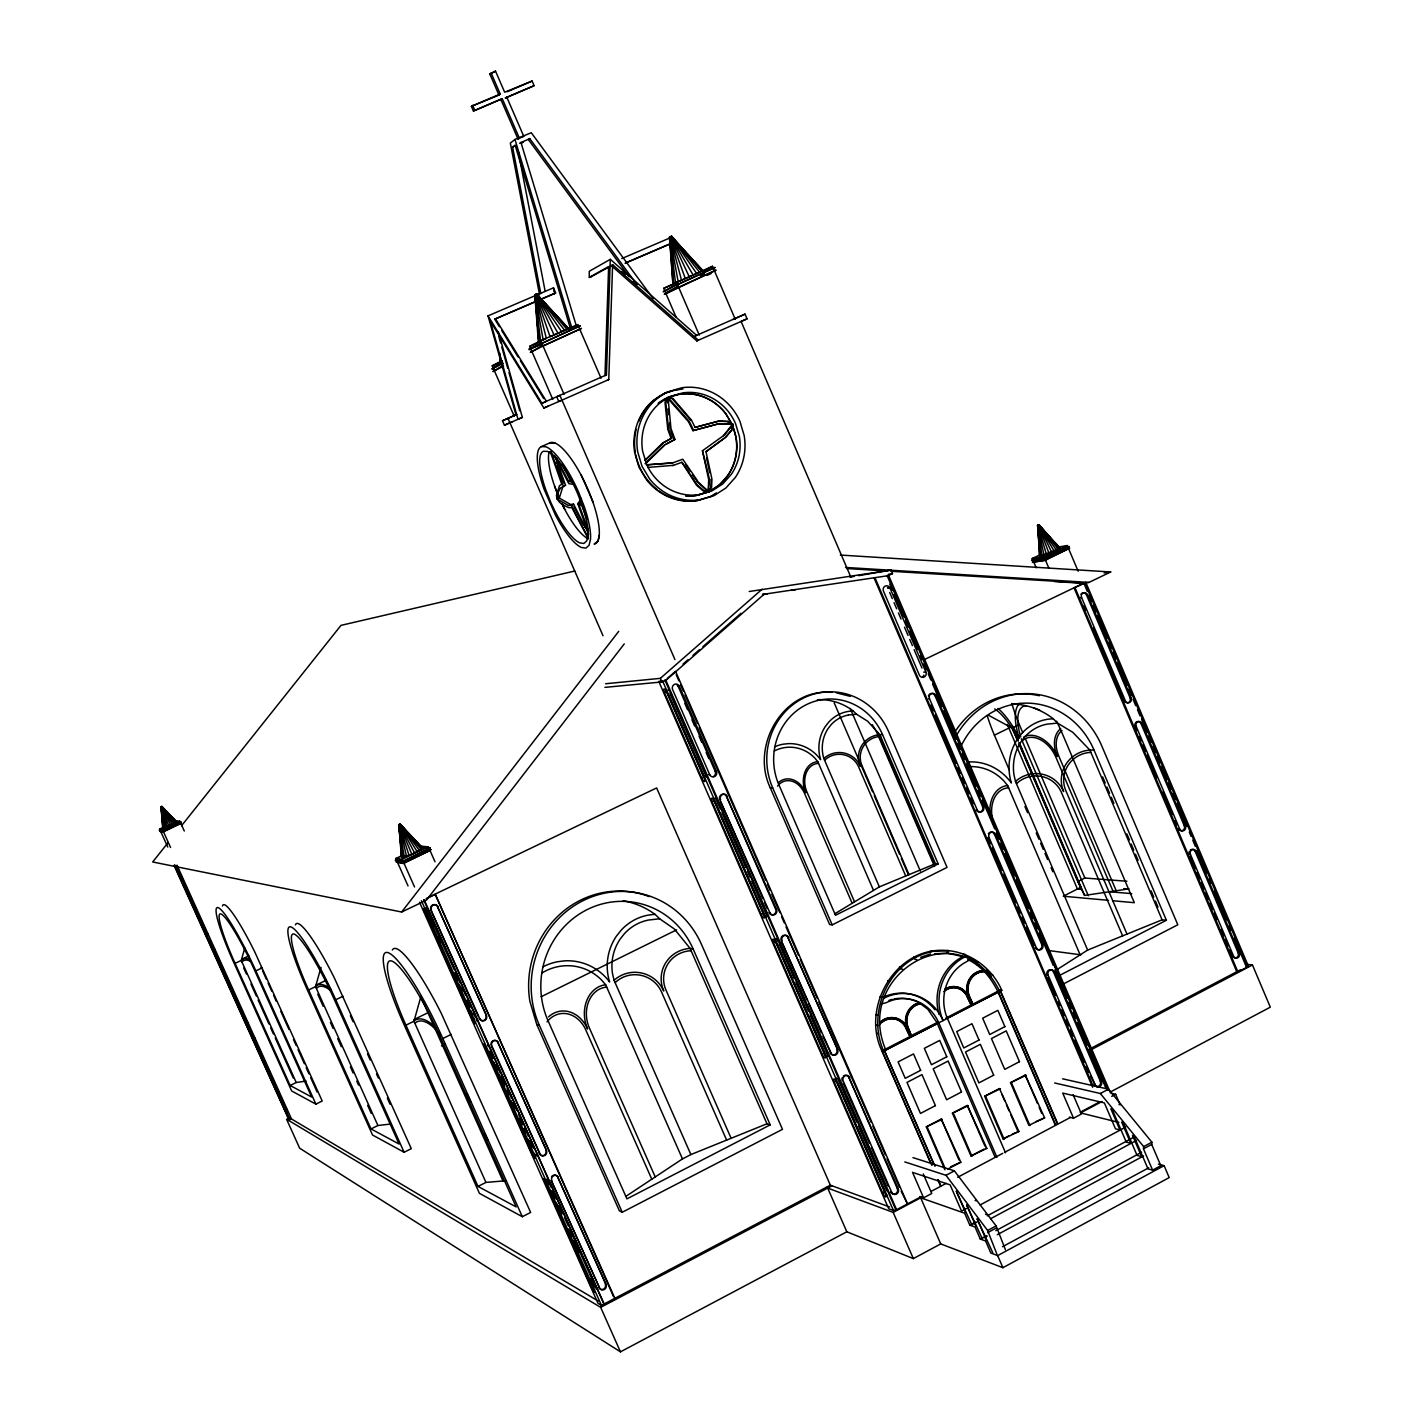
<?xml version="1.0" encoding="UTF-8"?>
<svg xmlns="http://www.w3.org/2000/svg" width="1423" height="1423" viewBox="0 0 1423 1423"><rect width="100%" height="100%" fill="white"/><g stroke="black" fill="none" stroke-linecap="round" stroke-linejoin="round"><path stroke-width="1.5" d="M996.936 1254.232L987.615 1230.486L945.993 1175.309L904.815 1161.915M1005.403 1249.661L996.118 1225.915L954.388 1170.862L912.961 1157.611M589.3 277.414L608.635 266.563L604.971 375.565L606.429 374.925L610.307 259.324L589.247 271.313L589.3 277.414L591.772 276.364M606.429 374.925L556.731 396.732L558.812 401.517L608.759 379.567L612.619 264.66L611.161 265.478L696.808 340.897L698.391 340.204L612.619 264.66M708.174 491.931L708.69 479.551L702.464 450.789L724.663 434.815L733.041 424.374L718.508 423.858L692.894 430.653L688.554 421.813L667.262 397.764A51.388 48.684 73.4 0 0 658.173 403.26M733.041 424.374L732.098 429.568L726.353 436.754L706.004 451.678L711.945 479.16L711.607 487.182L709.01 491.718L696.736 481.027L708.174 491.949L709.49 479.32L702.464 450.789M708.209 491.931L710.806 487.413L711.144 479.409M1062.59 1078.812L1108.481 1089.182L1151.901 1142.189L1151.687 1144.412L1160.812 1165.704L1152.594 1170.133L1143.469 1148.841L1143.647 1146.618L1100.335 1093.504L1054.674 1082.974M261.814 968.778L261.032 967.391M692.894 430.653L719.309 423.574L732.97 424.321L728.576 421.528L719.042 421.012L695.047 427.398L691.471 420.141L673.026 398.582L667.262 397.764L667.494 402.834M731.582 428.163L732.187 424.481L725.623 413.364M930.767 1163.463L881.744 1050.601C860.524 1005.705 897.415 944.232 948.981 950.76L930.055 951.4M881.744 1050.601L883.63 1051.046C866.216 1012.109 889.055 960.312 931.994 951.685M967.711 959.511C982.083 966.484 990.408 977.156 997.648 991.102L999.693 991.457C960.454 909.991 852.733 973.599 885.871 1050.085L883.985 1049.64M599.385 535.101L597.909 541.256L594.245 544.031M420.941 996.402L413.968 1021.252L485.937 1182.406L505.859 1180.752M244.792 947.914L241.252 960.418L296.233 1082.494L306.016 1081.089M320.993 967.355L315.568 986.601L377.913 1125.504L390.115 1124.099M644.672 460.483L662.762 442.962L671.122 438.426L667.796 429.39L664.986 402.229L667.262 397.764M645.419 460.234L663.527 442.695L671.905 438.159L668.579 429.106L665.751 401.926L668.027 397.462L673.026 398.582M588.624 534.23L577.809 503.706L581.456 498.512M588.499 530.672L579.25 505.485L581.527 502.248M400.343 824.059L398.636 824.842L400.663 824.771L398.92 825.536L401.446 857.358L411.852 854.262L422.649 848.072L400.646 824.753L422.649 848.072M401.446 857.358L402.976 855.952M624.27 643.908L426.42 900.154L401.66 912.018L152.688 861.982L167.807 842.985M401.66 912.018L618.738 631.314M181.557 825.714L340.986 625.373L574.803 571.014M667.654 397.622L679.554 394.118A51.441 48.738 73.4 0 1 725.428 413.168L732.24 424.605L723.453 435.687M725.534 437.021L732.098 429.568M1019.668 703.424L1017.819 705.559A51.37 19.495 62.9 0 0 1019.224 738.235A45.234 16.702 63.1 0 0 998.039 708.405M549.634 443.371L554.792 442.838M1037.99 525.905L1039.644 556.446L1059.459 548.424L1039.377 525.389L1038.167 525.816M1039.644 556.446L1037.723 526.119L1039.395 525.407L1059.957 547.891M1037.42 525.407L1039.092 524.713L1037.492 525.425L1042.01 556.073M645.046 463.667L664.221 445.097M645.757 463.471L665.003 444.83L674.964 439.422L670.98 428.572L668.027 397.462L689.355 421.546L693.677 430.386M241.963 962.001L242.177 961.823A20.171 9.73 61.7 0 1 250.163 961.13M500.985 99.77L518.097 139.241L519.395 138.244L502.248 98.685L473.414 111.012L471.387 106.351L498.957 95.11L489.832 74.049L495.524 71.15L504.667 92.228L532.113 81.04L534.123 85.682L505.396 97.956L534.123 85.682M495.524 71.15L489.832 74.049M683.022 664.096L687.985 659.738M692.965 655.398L699.582 649.582M702.891 646.682L740.974 613.313M667.316 678.469L675.534 671.265L907.5 1203.929L901.221 1191.389M604.935 687.362L661.926 681.955L666.462 679.82L764.187 594.174L762.497 594.458L888.148 575.692L892.488 573.647L890.976 570.107L749.192 591.506M605.629 683.751L660.361 678.344L762.07 589.264M471.387 106.351L500.238 94.025L491.095 72.947M473.414 111.012L502.248 98.685M636.988 284.671L529.73 138.6L528.467 139.685L629.002 276.578M498.957 95.11L500.238 94.025M532.113 81.04L507.3 91.712M166.882 825.838L162.773 828.186L176.683 822.085L162.097 806.805L176.683 822.085M316.386 988.398L316.635 988.202A23.017 11.402 61.1 0 1 330.812 990.799M653.157 298.67L531.277 132.73L514.984 139.454L510.341 143.1L539.566 294.721M163.343 828.257L161.422 806.503L170.831 825.269M176.256 822.441L161.35 807.108L162.827 828.328L161.012 807.303L162.151 806.805L176.63 821.943M824.557 760.202L825.055 759.811A20.954 20.634 2.1 0 1 858.62 766.872L905.722 875.981M540.758 293.316L512.582 147.085L515.108 145.128L570.623 329.193M519.608 143.261L529.73 138.6M521.85 143.083L523.113 142.104M615.092 982.599L615.768 982.083A28.567 27.891 19 0 1 661.499 991.92L726.637 1140.108M1016.431 783.646L1017.089 783.148A27.731 27.108 -6.9 0 1 1061.433 792.469L1122.622 935.872M414.893 1023.35L415.214 1023.119A26.806 13.732 60.1 0 1 440.312 1035.535M398.636 824.771L404.381 857.108M1022.159 740.849L1022.603 740.529A25.614 17.503 57.1 0 1 1055.741 756.876L1113.177 891.545M535.706 294.525C532.593 296.197 537.787 292.462 537.432 294.97L568.791 328.873L537.432 294.97L536.222 295.45L534.941 296.055L538.392 342.232L546.361 338.425L535.582 295.735M1056.453 969.988L1087.634 950.084L1162.111 919.827L1166.38 920.254L1093.985 750.028A80.079 73.978 88.1 0 0 1027.833 703.14A80.079 73.978 88.1 0 0 960.507 747.306M625.942 1196.316L682.471 1158.909L690.884 1154.569L766.979 1123.779L770.217 1124.864L693.126 948.945A83.548 79.617 -79.8 0 0 587.379 909.493A83.548 79.617 -79.8 0 0 548.104 1020.896L626.938 1198.86L770.217 1124.864M555.148 456.321L565.536 485.172L560.591 487.947C553.387 499.028 558.385 503.386 569.111 507.709L571.815 507.531L587.948 538.019M565.536 485.172L562.779 486.968L559.292 498.068L557.158 499.117M710.806 496.502L716.427 492.909M702.98 270.797L672.136 237.25L669.682 238.335L672.136 237.25L702.98 270.797L702.144 271.242L671.674 236.2L670.82 237.872M658.493 403.421L667.405 397.853A51.299 48.613 73.4 0 1 725.463 413.417M834.714 913.833L879.361 886.867L935.462 863.725L938.202 863.921L882.509 734.588A60.638 57.027 87.8 0 0 806.805 704.438A60.638 57.027 87.8 0 0 778.897 784.802L835.514 915.238L938.202 863.921M969.703 959.814L966.662 961.628A42.477 39.257 -85.1 0 0 947.416 1018.388L1005.51 1152.755M499.704 353.153L500.362 361.958L500.522 357.262M499.402 326.721L494.742 319.161L535.546 301.551M554.134 293.778L555.61 292.942L553.511 287.82L488.018 315.87L515.944 414.787M591.168 276.702L610.147 266.386M671.14 237.73L669.433 237.179L672.954 283.977L702.802 270.779M665.893 444.189L674.964 439.422M826.016 1187.458L893.182 1212.396L920.663 1197.81L940.728 1243.915L1002.913 1267.697L1169.208 1177.586L1164.103 1165.65L1158.393 1164.121M1002.521 1246.726L1148.699 1167.821M920.663 1197.81L964.634 1213.214L969.828 1225.167L975.075 1227.053L980.287 1239.059L985.605 1240.998L990.835 1253.04L997.665 1255.602L1164.103 1165.65M987.615 1230.486L996.118 1225.915M1143.647 1146.618L1151.901 1142.189M987.58 1232.674L996.064 1228.102M1143.469 1148.841L1151.687 1144.412M980.287 1239.059L986.121 1235.911M995.833 1230.682L1141.602 1152.274M983.969 1237.814L987.331 1236M997.31 1234.702L1143.612 1155.938M969.828 1225.167L975.644 1222.055M987.26 1215.829L1134.576 1136.852M973.545 1223.958L976.907 1222.144M827.706 1188.098L846.827 1231.784L913.335 1258.608L940.728 1243.915M990.639 1218.711L1136.532 1140.428M966.555 1208.412L961.539 1211.098L950.137 1184.861L912.534 1172.374L923.616 1197.828L931.763 1193.488L923.26 1173.939M980.162 1204.925L1125.646 1127.141M163.396 811.074L161.937 806.325L160.835 806.841M893.466 1210.528L662.638 681.03L658.778 681.404L888.735 1208.767L893.466 1210.528L896.597 1209.71L920.841 1196.85M930.891 1191.513L946.188 1183.402M957.661 1177.301L1002.753 1153.359M1004.478 1152.452L1070.452 1117.429M1080.324 1112.199L1099.872 1101.811L1098.769 1101.562M1101.989 1101.527L1080.537 1112.911L1118.869 1122.427M1111.737 1096.35L1115.65 1094.287L1119.865 1104.159M1069.385 1117.162L1073.529 1118.211L1081.444 1114.013L1073.138 1094.678M882.634 1192.972L884.821 1191.816L836.475 1080.929L834.269 1082.049L882.634 1192.972A3.931 1.049 61.9 0 0 885.551 1196.939A3.931 1.049 61.9 0 0 885.462 1193.986L836.991 1082.796A3.913 1.067 62.5 0 0 834.109 1078.954A3.913 1.067 62.5 0 0 834.269 1082.049M950.511 1166.807L960.827 1162.2L941.243 1119.029L926.302 1126.874L944.925 1169.777M970.984 1155.974L986.815 1148.414L967.302 1105.369L952.432 1113.177L970.984 1155.974L983.951 1149.108M1003.108 1138.969L1018.886 1131.445L999.444 1088.524L984.663 1096.279L1003.108 1138.969L1008.64 1136.034M1012.322 1134.095L1018.886 1131.445M1036.211 1121.449L1044.607 1117.838L1025.218 1075.005L1010.508 1082.725L1028.882 1125.326L1044.607 1117.838M947.771 1169.101L960.827 1162.2M945.993 1175.309L954.388 1170.862M1100.335 1093.504L1108.481 1089.182M620.464 1351.85L600.666 1307.346L286.557 1119.207L299.648 1148.201L620.464 1351.85L846.827 1231.784M1110.527 1091.921L1270.312 1007.164L1252.453 964.972L1248.042 964.438M926.302 1126.874L942.239 1119.314M952.432 1113.177L968.316 1105.635M984.663 1096.279L1000.458 1088.773M1010.508 1082.725L1026.25 1075.254M419.536 902.307L597.998 1303.326L601.449 1305.389L830.356 1185.181L889.677 1206.989M1090.178 1048.733L1240.518 969.775M423.609 899.656L604.313 1304.66L615.127 1298.986L435.278 894.391L613.509 1296.549M1084.877 583.056L1074.045 587.895L1236.8 971.802L1237.921 971.945L1247.491 966.911L1084.877 583.056L890.94 571.263M600.666 1307.346L832.064 1185.804M1090.249 1050.174L1252.453 964.972M591.772 1288.189L543.533 1178.529L594.494 1292.173L591.772 1288.189L593.925 1287.068L590.349 1279.01M669.433 237.179L671.674 236.2M552.764 399.383L529.676 346.376L540.704 340.648L577.756 324.622L601.022 378.18M514.237 416.228L492.216 365.818L502.266 360.606M502.212 362.829L491.824 369.091L503.404 363.239M541.558 342.605L528.911 349.026L541.007 344.686M493.016 367.668L501.394 363.345M1059.068 975.68L1166.38 920.254M622.242 1212.254L782.49 1129.328L701.628 944.712A93.509 89.08 -79.8 0 0 583.288 900.546A93.509 89.08 -79.8 0 0 539.335 1025.236L622.242 1212.254L619.414 1210.884L536.756 1024.453L529.854 1001.187A93.207 88.831 -79.8 0 1 561.124 913.192A93.207 88.831 -79.8 0 1 649.208 896.597M1062.607 984.378L1177.799 924.772L1101.864 746.132A89.613 82.783 88.1 0 0 1032.422 693.855A89.613 82.783 88.1 0 0 957.021 734.41M568.186 329.549L577.756 324.622M529.249 349.809L541.896 343.405M881.424 1022.372A17.556 16.329 -82.9 0 1 906.166 1028.527L909.991 1036.531L882.171 1050.85L931.958 1165.455M911.343 1035.553L908.283 1027.708A16.774 15.582 -83.8 0 1 919.809 1003.962L920.788 1003.677L919.436 1003.873A16.774 15.582 -83.8 0 0 907.91 1027.637L911.343 1035.553L937.206 1022.514L937.597 1023.439L882.58 1051.775M998.057 991.173L945.833 1018.068M933.737 1164.192L884.394 1050.565L937.597 1023.439M947.771 1017.925L998.466 992.098L1055.599 1124.81M947.006 950.475C971.002 952.538 992.098 968.28 1001.774 990.212L938.771 1022.835L936.814 1022.425L927.725 1009.156L919.276 1002.877A42.797 39.773 -82.9 0 0 894.018 998.999M503.297 365.337L492.909 371.581L503.635 366.102M542.697 345.238L530.37 352.406L543.052 346.038M822.12 1054.176A3.913 1.067 62.6 0 0 824.984 1058A3.913 1.067 62.6 0 0 824.806 1054.87L775.98 942.844A3.895 1.085 63.3 0 0 773.151 939.127A3.895 1.085 63.3 0 0 773.401 942.435L822.12 1054.176L824.326 1053.056A3.913 1.067 62.6 0 0 826.301 1056.24M522.312 1216.718L442.838 1038.523A87.319 14.675 64.3 0 0 388.23 952.716A87.319 14.675 64.3 0 0 403.99 1024.471L479.444 1193.346L522.312 1216.718L530.637 1212.449L441.237 1013.247A87.248 14.906 64.3 0 0 392.339 950.013M544.244 1181.41L546.432 1180.29L548.211 1184.327M546.201 1182.353L548.371 1181.25L547.037 1178.742M532.309 1154.569L483.66 1043.984L534.959 1158.375L532.309 1154.569L534.497 1153.466M534.23 1155.458L536.418 1154.355L537.04 1155.974M478.003 1186.426L516.14 1206.917L440.668 1037.741A78.034 13.109 64.3 0 0 391.876 961.076A78.034 13.109 64.3 0 0 405.946 1025.183L478.003 1186.426L485.937 1182.406M1128.99 888.859L1084.575 895.423L1077.762 881.62L1084.842 878.027L1126.909 881.246M1080.964 887.223L1063.283 896.223L1108.499 900.332M676.121 317.204L663.687 288.353L712.496 266.297L735.264 319.286M677.188 283.871L663.207 291.768L677.526 284.653M703.122 271.01L712.496 266.297M677.508 286.806L664.31 294.348L716.089 270.085L677.846 287.588M404.114 1152.256L335.739 999.764A74.743 10.815 64.6 0 0 291.11 926.996A74.743 10.815 64.6 0 0 307.155 989.43L372.559 1135.038L404.114 1152.256L411.3 1148.663L334.476 978.206A74.69 10.993 64.6 0 0 295.397 924.879M665.608 292.836L678.309 286.485M700.543 275.582L704.278 273.696M665.946 293.618L678.646 287.268M773.401 942.435L775.606 941.332A3.895 1.085 63.3 0 1 775.019 939.607M832.188 924.879L947.042 867.39L888.61 731.635A67.859 63.822 87.8 0 0 803.888 697.875A67.859 63.822 87.8 0 0 772.671 787.826L832.188 924.879L829.645 924.541L770.27 787.791C750.081 745.634 783.593 687.736 832.206 692.378M707.267 275.351L711.18 273.483M371.029 1128.937L399.098 1144.039L334.156 999.195A66.792 9.659 64.6 0 0 294.276 934.164A66.792 9.659 64.6 0 0 308.613 989.963L371.029 1128.937L377.913 1125.504M161.599 806.521L165.264 812.426M761.145 914.349A3.895 1.085 63.4 0 0 763.955 918.031A3.895 1.085 63.4 0 0 763.706 914.687L714.488 801.825A3.895 1.085 64.1 0 0 711.731 798.25A3.895 1.085 64.1 0 0 712.051 801.754L761.145 914.349L763.368 913.246A3.895 1.085 63.4 0 0 764.827 915.772M472.418 1019.989L423.36 908.479L474.82 1023.653L472.418 1019.989L474.624 1018.904M442.838 1038.523L451.251 1034.379M315.888 1104.141L255.873 970.877A65.351 8.289 64.8 0 0 218.253 907.696A65.351 8.289 64.8 0 0 233.977 962.944L291.662 1090.943L315.888 1104.141L322.203 1101.011L254.842 952.076A65.316 8.431 64.8 0 0 222.504 905.989M174.14 865.664L288.602 1118.887L290.079 1118.158M288.3 1118.709L291.537 1119.029L177.021 865.166M441.486 1045.923L445.47 1043.948M541.114 996.74L676.601 929.859M1054.318 551.288L1038.915 525.674L1056.542 550.185M254.237 1038.256L285.774 1108.143C282.323 1108.286 287.535 1113.675 285.187 1109.371L253.614 1039.359C252.262 1034.823 251.231 1039.519 254.237 1038.256C251.853 1033.916 257.047 1039.164 253.614 1039.359M285.187 1109.371C288.264 1108.232 287.09 1112.59 285.774 1108.143M413.968 1019.58L427.932 1012.731A87.123 15.368 64.2 0 1 421.244 996.954M1009.227 769.843L994.41 735.175L1012.269 726.424M405.946 1025.183L413.968 1021.252A29.065 14.888 60.1 0 1 435.616 1027.673M1011.913 703.496A73.551 28.3 63 0 0 1019.33 724.556L1012.162 728.06L988.558 715.271M290.15 1085.482L311.673 1097.044L254.664 970.433A58.396 7.4 64.8 0 0 221.045 913.993A58.396 7.4 64.8 0 0 235.097 963.353L290.15 1085.482L296.233 1082.494M335.739 999.764L342.996 996.26M316.084 985.125L325.992 980.34M308.613 989.963L315.568 986.601A24.956 12.362 61.1 0 1 330.936 989.412M214.642 950.475L246.321 1020.7C242.924 1020.949 248.011 1026.09 245.681 1021.785L213.948 951.453C212.561 946.846 211.689 951.898 214.642 950.475C212.223 946.135 217.363 951.151 213.948 951.453M245.681 1021.785C248.723 1020.593 247.727 1025.254 246.321 1020.7M712.051 801.754L714.293 800.669A3.895 1.103 64.1 0 1 713.563 797.627M701.717 778.061A3.895 1.103 64.2 0 0 704.474 781.601A3.895 1.103 64.2 0 0 704.136 778.079L666.8 692.414A3.895 1.103 64.7 0 0 664.079 688.963A3.895 1.103 64.7 0 0 664.47 692.61L701.717 778.061L705.523 776.229M424.196 911.645L426.42 910.578M255.873 970.877L262.259 967.818M427.309 897.877L656.626 787.933L830.356 1185.181M923.58 659.97L1083.864 583.11L1088.951 582.416L1110.705 571.975L840.353 555.059M426.028 898.856L435.278 894.409M241.874 959.191L248.865 955.847M235.097 963.353L241.252 960.418A21.879 10.548 61.7 0 1 249.914 959.671M408.027 885.942L395.807 858.496L401.802 855.668M423.218 847.628L430.351 848.375L402.407 861.644L395.541 860.755L399.258 858.336M1036.193 567.795L1032.244 558.51L1039.964 554.845M395.807 858.496L402.247 859.296L428.394 846.881L435.011 861.787M430.102 847.823L402.407 861.644M1045.46 560.146L1032.564 562.441L1037.367 559.648M1032.244 558.51L1043.966 556.606L1067.268 545.543L1078.154 571.228M429.799 850.029L403.652 862.463L397.195 861.626M1067.819 546.823L1044.518 557.887L1031.622 560.2L1044.34 558.723L1069.224 546.894L1064.76 547.072M1068.993 546.379L1044.34 558.723M430.048 850.58L403.883 862.996L396.11 862.018L403.225 863.459L430.902 849.638L403.225 863.459M1068.033 547.339L1044.731 558.403L1033.009 560.288M1044.838 559.933L1069.74 548.104L1045.069 560.449L1032.333 561.925M176.683 866.34L206.691 932.865C203.293 933.186 208.416 938.148 205.979 933.79L175.011 865.148M205.979 933.79C208.932 932.367 208.132 937.455 206.691 932.865M664.47 692.61L666.711 691.56A3.895 1.103 64.7 0 1 666.106 689.764M536.151 295.575L536.382 294.134L568.791 328.873M159.856 831.317L162.809 831.69L181.504 823.063L162.969 832.046L159.856 831.317L180.276 822.138M159.323 830.125L162.275 830.516L181.13 822.227L162.435 830.872L159.483 830.481L163.04 828.417M167.754 847.041L159.607 829.004L165.424 826.318M163.876 828.079L159.999 829.876L162.773 830.232M159.607 829.004L162.382 829.342L179.885 821.249L184.296 831.014M550.274 451.571L561.765 484.229L559.47 485.741L556.446 495.435L557.122 499.028L568.257 505.396L571.423 505.201L582.843 527.773L585.031 526.777L588.357 532.664M571.423 505.201L573.611 504.204L585.031 526.777M577.809 503.706L580.033 502.71M579.25 505.485L581.456 504.489L586.81 519.057M556.357 457.868L568.666 481.508L570.445 480.725L562.156 464.36M568.417 328.944L550.096 336.753L535.439 294.543L538.623 339.937M498.335 331.968L522.366 417.384L504.454 425.21L502.497 420.746L516.78 414.431M488.018 315.87L541.896 403.296L559.897 395.345L674.947 659.578M732.934 319.464L745.029 314.127L747.057 318.841L696.808 340.897M541.434 446.591L545.916 446.769A55.444 15.475 65.9 0 1 578.627 492.216L583.964 505.752A55.444 15.475 65.9 0 1 590.527 539.121L589.086 545.258L585.956 548.086L581.331 547.464A55.444 15.475 65.9 0 1 555.468 515.162L544.12 489.316A55.444 15.475 65.9 0 1 541.434 446.591L550.274 442.678A55.319 15.6 65.9 0 1 587.557 488.463A55.319 15.6 65.9 0 1 594.476 544.048M541.896 403.296L546.396 401.322L495.435 318.77M745.029 314.127L695.029 336.059L696.612 335.366L610.307 259.324M502.497 420.746L514.699 415.391M504.454 425.21L512.28 421.777M522.366 417.384L518.008 419.305L490.295 321.064L543.871 408.027L561.978 400.112M543.871 408.027L548.353 406.053M747.057 318.841L741.081 321.438L850.865 577.133M607.301 380.208L608.759 379.567M529.676 346.376L537.805 342.854M663.687 288.353L673.595 284.066M492.216 365.818L501.945 361.602M621.78 258.577L671.816 237.125L701.592 271.224M539.566 299.826L555.61 292.942M625.871 262.81L670.553 243.635M494.742 319.161L534.835 301.961M540.847 299.381L554.881 293.369M625.071 263.255L669.717 244.098M518.203 138.6L523.806 136.412L506.677 96.889M512.582 147.085L515.571 145.84M536.951 293.921L540.9 300.324M413.915 839.659L400.557 824.771L398.956 825.553L401.748 857.607M502.212 361.3L500.362 361.958M672.759 465.588L681.884 462.297L697.288 484.941L703.976 490.65L708.974 491.718M697.537 480.796L682.773 459.22L672.19 463.044L647.678 464.859M695.047 427.398L718.402 421.226L728.576 421.528M920.681 957.323L930.464 953.944M724.876 437.804L706.004 451.678M672.954 283.977L669.806 238.299L670.891 249.061M681.884 462.297L696.505 485.172L703.175 490.882L707.889 491.931M711.038 496.414L697.644 500.38A56.546 53.576 73.4 0 1 659.045 490.935M672.118 390.934L665.253 392.944L653.317 400.45A56.618 53.647 73.4 0 0 634.729 452.994L638.998 467.224L646.611 479.907A56.618 53.647 73.4 0 0 697.43 500.594L714.044 495.631L725.872 488.018L735.335 477.416A56.795 53.807 73.5 0 0 744.193 435.616L739.978 421.457A56.795 53.807 73.5 0 0 681.813 387.767L668.33 391.734A56.795 53.807 73.5 0 0 637.735 451.963L642.004 466.246L649.635 478.964A56.795 53.807 73.5 0 0 700.614 499.704M674.146 390.347L682.951 388.959M670.5 396.483L682.684 392.89A51.602 48.88 73.5 0 1 735.513 423.503L739.355 436.345A51.602 48.88 73.5 0 1 731.297 474.357L722.706 483.98L711.945 490.882L699.742 494.581A51.602 48.88 73.5 0 1 646.54 464.183L642.645 451.216A51.602 48.88 73.5 0 1 670.429 396.501M677.206 389.528L666.177 392.677A56.546 53.576 73.4 0 0 638.696 421.439M1037.794 526.101L1040.515 556.411M1057.36 548.033L1059.761 547.642M606.678 987.064L605.985 987.206A28.602 22.964 81.2 0 0 589.353 1027.904L655.22 1176.928M1008.64 787.791L1008.035 787.897A27.428 19.869 77.1 0 0 993.129 821.658M849.993 577.133L854.298 576.386M858.62 575.657L890.976 570.107M888.183 574.376L892.488 573.647M161.012 807.321L162.987 825.785M888.148 575.692L887.223 575.853L1107.734 1090.125M1057.36 547.197L1067.268 545.543M818.527 763.333L818.047 763.422A20.794 15.795 76.2 0 0 806.948 792.024L854.44 901.595M1033.507 561.48L1045.247 559.613M889.98 588.055A3.824 3.575 81.5 0 0 885.231 586.08A3.824 3.575 81.5 0 0 883.47 591.114L919.383 675.125A3.824 3.558 84.6 0 0 924.114 677.063A3.824 3.558 84.6 0 0 925.857 672.012L889.98 588.055L887.934 588.375A3.824 3.575 81.5 0 0 887.436 587.521M762.817 594.583L767.21 593.925M791.295 590.332L795.67 589.673M880.606 736.349L880.001 736.438A21.256 20.918 -1.5 0 0 861.929 765.503L909.03 874.629M1090.854 752.305L1090.054 752.429A28.158 27.499 -9.9 0 0 1065.827 790.654L1126.998 934.093M1104.106 572.935L1110.705 571.975M691.116 950.689L690.297 950.795A28.994 28.335 15.9 0 0 665.982 990.07L731.12 1138.293M984.36 971.535L983.062 971.589A17.201 15.902 -85.4 0 0 969.081 996.189L972.87 1004.14L969.472 996.26A17.201 15.902 -85.4 0 1 983.471 971.66M1080.875 594.227A3.522 3.237 82.6 0 1 1086.478 594.903L1087.492 594.761L1131.16 697.839A3.522 3.22 85.6 0 1 1129.595 702.482A3.522 3.22 85.6 0 1 1125.308 700.721L1124.259 700.774L1093.433 628.041M1080.591 597.731L1081.587 597.607A3.54 3.237 82.6 0 1 1083.17 592.946A3.54 3.237 82.6 0 1 1087.492 594.761M766.979 1123.779L690.102 948.394L674.289 928.934L659.649 918.778L648.39 920.058A46.176 43.9 -81.5 0 0 624.519 933.559L620.108 939.127A46.176 43.9 -81.5 0 0 612.477 973.421L614.078 980.305L690.884 1154.569M1162.111 919.827L1089.911 750.099L1072.8 732.311L1057.538 723.097L1047.097 724.147A44.309 40.822 87.6 0 0 1024.969 736.705L1020.896 741.988A44.309 40.822 87.6 0 0 1013.976 774.806L1015.488 781.44L1087.634 950.084M666.462 679.82L664.897 679.981L895.654 1209.372M848.375 715.022L856.486 714.221L867.621 721.212L879.876 734.677L935.462 863.725M676.992 684.89A3.895 3.718 84.7 0 1 678.22 686.455L679.394 686.366L716.427 771.391A3.895 3.7 88.8 0 1 714.595 776.567A3.895 3.7 88.8 0 1 709.686 774.628L708.494 774.628M923.74 672.19L925.857 672.012M646.327 464.77L672.972 462.795M647.75 467.438L673.524 465.339M573.611 504.204L570.445 504.418L559.292 498.068L554.579 486.168M934.982 695.669L935.96 695.598L983.578 806.628A3.807 3.54 89 0 1 981.852 811.679A3.807 3.54 89 0 1 977.156 809.812L976.16 809.794A3.807 3.54 89 0 0 980.838 811.661A3.807 3.54 89 0 0 982.564 806.61L934.982 695.669A3.807 3.558 85.4 0 0 928.419 695.865M928.525 698.782L929.504 698.729A3.824 3.558 85.4 0 1 931.247 693.677A3.824 3.558 85.4 0 1 935.96 695.598M934.537 953.712L948.75 953.339M1126.073 702.624A3.522 3.22 85.6 0 0 1130.111 697.893L1131.16 697.839M1136.888 730.568L1135.163 726.477A3.522 3.22 86.3 0 1 1136.71 721.817A3.522 3.22 86.3 0 1 1140.997 723.578L1142.046 723.542L1185.412 825.909A3.522 3.202 88.9 0 1 1183.865 830.57A3.522 3.202 88.9 0 1 1179.614 828.862L1178.529 828.809M882.509 734.588L879.876 734.677A23.053 22.679 -1.5 0 0 860.275 766.197A22.75 22.394 2.1 0 0 823.846 758.512A33.636 31.573 87.3 0 1 828.097 728.558L831.245 724.556A33.636 31.573 87.3 0 1 848.357 715.058M1135.163 726.477L1136.212 726.442L1179.614 828.862M1093.985 750.028L1089.911 750.099A30.541 29.83 -9.9 0 0 1063.639 791.562A30.114 29.438 -6.9 0 0 1015.488 781.44M678.22 686.455L715.218 771.391L716.427 771.391M770.27 787.791L772.671 787.826M726.513 796.435L776.531 909.404A3.895 3.664 -85.7 0 1 774.735 914.58A3.895 3.664 -85.7 0 1 769.861 912.712L769.007 912.605A3.895 3.664 -85.7 0 0 773.863 914.455A3.895 3.664 -85.7 0 0 775.677 909.297L726.513 796.435A3.895 3.7 89.9 0 0 720.803 795.066M982.564 806.61L983.578 806.628M769.861 912.712L719.789 799.673A3.895 3.7 89.9 0 1 720.145 795.795M1180.343 830.641A3.522 3.202 88.9 0 0 1184.327 825.874L1185.412 825.909M989.75 832.419A3.807 3.522 89.9 0 1 994.428 834.287L995.46 834.323L1042.721 944.534A3.807 3.504 -87.1 0 1 1041.013 949.603A3.807 3.504 -87.1 0 1 1036.371 947.789L1035.321 947.665A3.807 3.504 -87.1 0 0 1035.802 948.501M1036.371 947.789L989.056 837.524L988.042 837.471L990.657 843.59M1190.197 850.171A3.504 3.202 89.5 0 1 1195.142 851.381L1196.227 851.452L1239.308 953.108A3.504 3.166 -88.2 0 1 1237.779 957.786A3.504 3.166 -88.2 0 1 1233.563 956.114L1190.446 854.405A3.522 3.202 89.5 0 1 1191.994 849.744A3.522 3.202 89.5 0 1 1196.227 851.452M1190.446 854.405L1189.361 854.351A3.504 3.202 89.5 0 1 1189.254 851.666M845.564 567.439L1088.951 582.416M846.596 568.524L886.511 570.979M1054.55 581.562L1083.277 583.323M1123.761 888.646L1128.119 889.001M1081.765 889.393L1077.424 889.019L1007.306 724.396M1110.011 891.794L1131.73 893.626M1112.804 900.741L1134.327 902.698L1062.145 733.219A82.481 31.11 63 0 0 1056.578 721.194M179.885 821.249L177.021 820.964L177.413 821.836M428.394 846.881L421.742 846.205L422.329 847.521M180.97 821.871L178.071 821.907M426.793 848.001L430.351 848.375M1232.887 956.754A3.504 3.166 -88.2 0 0 1238.188 952.983L1239.308 953.108M1246.388 966.768L1247.491 966.911M396.394 859.83L402.834 860.648M395.309 860.221L403.083 861.182M1036.478 949.159A3.807 3.504 -87.1 0 0 1041.672 944.41L1042.721 944.534M1047.879 950.439L1080.875 954.815M568.666 481.508L572.633 482.077M965.505 954.584L963.496 954.299L978.437 962.588M946.775 953.054L964.669 957.021A47.599 43.988 -85.1 0 0 943.093 1020.611A48.008 44.611 -82.9 0 0 883.95 998.181M1050.583 969.721A3.807 3.486 -86.5 0 1 1053.447 971.873L1054.514 972.034L1101.42 1081.444A3.807 3.469 -84 0 1 1099.748 1086.514A3.807 3.469 -84 0 1 1095.123 1084.771L1090.569 1076.411M573.167 484.336L568.826 483.678L554.134 455.342M1095.123 1084.771L1048.164 975.306L1047.115 975.146A3.807 3.486 -86.5 0 1 1047.417 971.358M977.067 964.705L979.095 965.007M831.014 1053.056L781.28 940.763A3.895 3.664 -84.8 0 1 783.077 935.587A3.895 3.664 -84.8 0 1 787.933 937.437L837.631 1049.676A3.895 3.629 -81.6 0 1 835.852 1054.852A3.895 3.629 -81.6 0 1 831.014 1053.056L823.01 1036.531M913.797 957.021L915.736 957.305M914.811 959.351L916.732 959.653M992.863 975.093L990.817 974.773L986.175 970.201M988.985 976.427L991.031 976.765M899.372 966.964L901.275 967.284M900.919 968.938L902.822 969.259M1001.845 990.355L999.729 989.857L1057.289 1123.583M887.774 980.589L889.66 980.927M968.209 996.634L968.618 996.705A18.232 16.845 -85.4 0 1 983.435 970.628M967.355 997.078L971.162 1005.029L967.355 997.078A16.72 15.493 -84.6 0 0 945.299 990.106M693.126 948.945L690.102 948.394A31.448 30.719 15.9 0 0 663.741 990.995A31.021 30.274 19 0 0 614.078 980.305M478.324 1016.573L430.884 909.937A3.771 3.646 -77.9 0 1 432.699 904.939A3.771 3.646 -77.9 0 1 437.555 906.753L486.435 1015.524A3.771 3.629 -73.9 0 1 484.62 1020.54A3.771 3.629 -73.9 0 1 479.818 1018.779L479.213 1018.583A3.771 3.629 -73.9 0 0 479.711 1019.402M430.884 909.937L479.818 1018.779M920.788 1003.677L919.276 1002.877A17.805 16.525 -83.8 0 0 906.149 1025.556M879.788 996.954L881.673 997.327M880.801 1003.873L885.96 1002.824A42.868 39.826 -82.9 0 1 938.771 1022.835L996.936 1157.308M876.017 1014.955L877.884 1015.328M907.038 1028.082L907.412 1028.171A17.805 16.525 -83.8 0 1 919.649 1002.948M876.39 1025.111L878.258 1025.503M909.991 1036.531L906.166 1028.527M1053.447 971.873L1100.335 1081.195L1101.42 1081.444M876.693 1033.311L878.56 1033.721M1111.416 1093.326L1115.65 1094.287M1119.047 1104.533L1120.31 1104.835M884.394 1050.565L935.018 1166.344M787.933 937.437L837.631 1049.676M836.297 692.823L850.438 696.381M848.891 1077.389L898.269 1188.881A3.895 3.593 -78.6 0 1 896.508 1194.093A3.895 3.593 -78.6 0 1 891.723 1192.349L890.78 1192.012A3.878 3.593 -78.6 0 0 895.547 1193.755A3.878 3.593 -78.6 0 0 897.308 1188.561L848.891 1077.389A3.878 3.629 -80.9 0 0 843.27 1076.162M1152.594 1170.133L1148.005 1168.87L1133.793 1135.75L1132.53 1135.429L1141.62 1156.65L1137.084 1155.423L1122.925 1122.409L1121.662 1122.107L1130.734 1143.256L1126.251 1142.082L1112.128 1109.175L1110.883 1108.873L1119.919 1129.951L1115.49 1128.83L1104.373 1102.932L1062.714 1093.077L1073.529 1118.211M985.801 1148.13L986.815 1148.414M536.756 1024.453L539.335 1025.236M437.555 906.753L486.435 1015.524M975.075 1200.372L976.214 1200.763M490.988 1044.749A3.771 3.611 -73.2 0 1 497.872 1042.419L546.45 1150.513A3.771 3.575 -71.1 0 1 544.671 1155.529A3.771 3.575 -71.1 0 1 539.886 1153.84L491.273 1045.692M985.516 1214.193L986.69 1214.584M897.308 1188.561L898.269 1188.881M919.863 1196.512L923.616 1197.828M895.867 1209.248L896.81 1209.603M1034.076 707.942L1039.822 710.219M497.872 1042.419L546.45 1150.513M552.996 1175.416A3.771 3.575 -70.7 0 1 557.745 1177.106L606.02 1284.524A3.771 3.54 -69.4 0 1 604.259 1289.558A3.771 3.54 -69.4 0 1 599.528 1287.922L551.217 1180.45L599.528 1287.922M557.745 1177.106L606.02 1284.524M290.043 1118.122L598.265 1301.067M727.918 421.759L732.187 424.481M994.677 708.921L997.345 710.806A40.893 15.084 63.1 0 1 1014.688 733.005L1017.605 738.662M621.869 271.615L625.142 274.514M633.342 281.718L636.615 284.618M623.167 900.795A82.498 78.692 -79.7 0 1 655.096 914.402L659.649 918.778M817.389 699.725A60.086 56.564 87.8 0 1 853.195 710.966L856.486 714.221M1011.557 703.958A79.119 73.196 88.1 0 1 1053.305 718.811L1057.538 723.097M426.011 907.5L454.044 969.223M400.628 824.824L422.257 848.624M418.362 844.622L421.315 847.93M1058.872 547.695L1039.306 525.389L1058.303 549.207M1039.341 525.443L1059.459 548.424M567.03 329.478L536.827 293.956M682.471 1158.909L605.664 984.769L601.449 979.896A51.922 49.609 -76.9 0 0 542.092 972.905M672.403 398.831L690.866 420.372M175.154 822.316L162.026 806.823L175.385 822.974M873.295 889.891L817.798 761.661L814.774 758.032A37.727 35.611 89 0 0 774.379 750.917M421.155 849.46L400.112 824.077M551.181 311.726L537.289 295.006L564.718 330.421M1079.826 954.104L1007.697 785.585L1003.766 780.836A49.734 46.176 89.3 0 0 969.561 766.641M677.348 243.991L671.407 236.307M411.425 838.254L400.432 824.806L419.429 850.509M671.852 237.339L699.458 272.095M172.574 824.433L161.813 807.001L167.203 813.938M161.937 806.93L174.14 823.65M400.254 824.86L402.709 828.328M696.523 273.323L671.158 236.396M685.459 464.538L690.084 471.315M692.396 474.695L695.865 479.764M536.845 295.184L561.64 331.719M417.188 851.719L399.934 824.148M501.732 330.492L518.043 356.942M520.373 360.713L543.693 398.493M588.25 537.058L582.843 527.773M535.831 1155.974L534.906 1154.355M732.062 424.605L732.222 424.872A51.299 48.613 73.4 0 1 708.476 491.753L696.327 495.382A51.299 48.613 73.4 0 1 685.708 495.773M872.281 724.645L876.639 732.045L934.537 866.429M671.318 237.57L693.001 274.835M536.542 295.308L558.012 333.267M487.591 1044.838L488.463 1046.563M414.609 853L399.489 824.308M161.635 806.983L163.592 810.808M574.003 506.552L583.27 524.927M1051.775 552.444L1038.523 524.856M581.224 475.033L592.911 501.732M559.364 498.103L559.239 497.854A50.267 14.177 65.9 0 1 549.1 451.909M562.138 503.884L564.806 509.416M1017.641 738.893L1016.965 737.559L1017.854 739.96M670.998 237.694L689.141 276.524M1014.048 731.973L1013.016 730.052M1018.352 740.422L1016.111 735.549L1017.925 740.245M1014.884 733.859L1012.055 727.651L1017.338 740.156M536.222 295.45L554.063 334.992M162.382 829.342L170.564 847.485M176.754 866.998L193.688 904.583M195.502 908.603L206.424 932.794L202.528 924.648M209.643 939.909L220.69 964.438M222.433 968.263L228.872 982.475M231.558 988.505L233.425 992.596M235.169 996.527L240.736 1008.8M242.408 1012.571L246.215 1020.949A2.455 2.384 -59.7 0 1 245.752 1020.469L246.019 1020.593A2.455 2.384 -59.7 0 0 246.357 1021.127M248.011 1024.969L253.525 1037.154M255.322 1041.156L262.045 1056.097M263.54 1059.388L267.435 1068.068M268.111 1069.509L274.532 1083.739M276.329 1087.741L287.339 1112.092M179.814 874.309L187.996 892.434M195.271 908.55L197.085 912.57M229.477 984.396L233.105 992.4M258.168 1047.968L261.761 1055.955M263.557 1059.939L267.168 1067.926M269.854 1073.903L271.668 1077.887M280.669 1097.845L282.466 1101.829M175.545 865.86L290.096 1119.741M174.3 865.006L288.62 1118.869M317.738 994.161L323.181 1006.292M330.438 1022.461L333.16 1028.527M337.696 1038.63L341.324 1046.723M350.396 1066.93L353.117 1072.995M356.746 1081.089L358.56 1085.126M367.632 1105.333L371.261 1113.426M262.686 971.055L266.314 979.113M268.129 983.133L271.757 991.191M273.572 995.228L276.293 1001.276M280.811 1011.344L288.976 1029.469M293.512 1039.555L296.233 1045.585M298.047 1049.623L304.397 1063.728M306.212 1067.748L308.933 1073.796M310.748 1077.834L317.08 1091.921M243.724 968.014L246.428 974.008M250.928 984.005L256.336 995.993M258.132 999.995L268.929 1023.991M270.744 1027.975L273.429 1033.987M275.244 1037.972L293.245 1077.958M160.995 806.699L168.999 826.087M350.36 1015.684L353.064 1021.714M367.49 1053.909L370.193 1059.957M376.508 1074.045L378.322 1078.065M387.341 1098.182L390.044 1104.23M1014.208 732.24L1015.951 736.225M424.161 899.745L604.313 1304.66M455.84 973.243L460.305 983.293M462.101 987.313L465.677 995.353M467.456 999.373L471.049 1007.413M473.717 1013.443L475.513 1017.463M490.241 1050.565L493.781 1058.534M496.449 1064.529L500.007 1072.515M501.785 1076.5L505.325 1084.486M507.104 1088.488L511.551 1098.467M513.329 1102.451L516.869 1110.438M518.648 1114.44L523.095 1124.419M524.874 1128.403L528.413 1136.39M530.192 1140.374L533.75 1148.361M548.371 1181.25L551.075 1187.298M552.871 1191.336L556.464 1199.411M559.15 1205.477L562.743 1213.552M564.54 1217.59L568.133 1225.665M569.929 1229.703L596.344 1289.096M429.995 918.6L433.553 926.622M438.017 936.654L440.703 942.684M454.079 972.763L457.655 980.785M459.433 984.805L462.119 990.817M466.584 1000.849L469.252 1006.861M471.049 1010.881L472.827 1014.901M489.352 1052.006L492.056 1058.107M493.87 1062.163L497.481 1070.274M499.277 1074.329L504.703 1086.514M506.499 1090.569L508.313 1094.625M511.017 1100.708L514.628 1108.837M519.146 1118.976L521.85 1125.059M523.646 1129.115L525.461 1133.17M528.164 1139.272L531.775 1147.383M550.914 1190.375L554.49 1198.433M556.286 1202.453L561.658 1214.548M567.937 1228.636L571.53 1236.694M573.309 1240.731L578.699 1252.809M421.386 900.706L601.449 1305.389M402.247 859.296L414.555 886.991M466.993 1093.647L470.604 1101.758M485.065 1134.167L487.787 1140.232M427.932 1012.731L503.137 1181.286M399.276 824.415L411.852 854.262M399.063 824.522L409.095 855.419M398.867 824.629L402.745 857.518M539.886 1153.84L491.878 1045.905A3.771 3.611 -73.2 0 1 493.674 1040.871A3.771 3.611 -73.2 0 1 498.477 1042.632M651.787 1179.205L585.849 1030.039A29.492 23.924 82 0 0 547.019 1021.892M1015.346 734.802L1017.178 739.017M1016.68 737.826L1018.174 741.241M507.993 418.326L603.014 635.743M535.137 294.686L535.528 295.842M534.87 294.81L540.633 341.075M534.657 294.917L535.831 302.53M540.704 340.648L564.095 394.384M676.192 674.68L678.86 680.781M680.621 684.837L683.289 690.955M685.05 695.011L697.466 723.489M699.227 727.562L765.681 880.143M767.442 884.199L770.11 890.3M771.871 894.373L779.857 912.677M781.618 916.75L784.286 922.851M786.047 926.924L798.463 955.402M800.224 959.476L817.069 998.128M818.83 1002.183L871.107 1122.213M872.868 1126.287L885.284 1154.765M887.045 1158.838L899.461 1187.316M684.872 703.549L687.54 709.668M691.969 719.86L694.637 725.961M699.067 736.153L701.735 742.272M706.164 752.447L708.832 758.566M709.686 774.628L672.617 689.55A3.913 3.718 84.7 0 1 674.449 684.392A3.913 3.718 84.7 0 1 679.394 686.366M891.723 1192.349L843.216 1081.035A3.895 3.629 -80.9 0 1 844.995 1075.841A3.895 3.629 -80.9 0 1 849.816 1077.62M720.678 801.7L762.853 898.482M764.613 902.52L767.246 908.568M782.17 942.791L807.037 999.853M808.798 1003.927L821.231 1032.458M843.181 1082.814L869.613 1143.469M871.392 1147.525L888.13 1185.946M665.679 679.909L896.597 1209.71M669.931 693.339L706.377 776.994M720.251 808.798L716.73 800.74A3.895 1.103 64.1 0 0 716.303 799.833M722.012 812.835L745.723 867.247M747.484 871.267L750.117 877.315M751.878 881.353L765.93 913.584M779.075 943.769L794.176 978.384M795.937 982.457L808.371 1010.97M810.149 1015.044L827.012 1053.732M856.806 1122.089L839.196 1081.676A3.913 1.067 62.5 0 0 838.752 1080.751M858.567 1126.127L886.76 1190.802M666.711 691.56L703.958 776.976M714.293 800.669L763.368 913.246M775.606 941.332L824.326 1053.056M660.361 678.344L661.926 681.955M893.182 1212.396L913.335 1258.608M953.428 1113.444L971.98 1156.276M852.075 903.071L804.546 793.429A21.363 16.347 76.5 0 0 777.545 786.101M941.243 1119.029L958.977 1159.941M997.665 1255.602L1002.913 1267.697M992.774 1252.685L977.067 1218.728L986.388 1240.216M982.279 1238.722L966.626 1204.872L975.929 1226.306M971.873 1224.847L956.274 1191.14L965.541 1212.485M927.262 1127.158L945.05 1168.141M472.614 105.284L474.642 109.962M938.131 1179.667L940.781 1185.75M937.757 1179.578L940.39 1185.626M536.08 294.259L536.489 295.433M1019.793 744.958L1023.226 752.892L1020.042 745.581M676.352 281.95L699.262 335.081M850.225 708.458L920.379 871.125M1011.54 1082.974L1029.914 1125.593M834.18 702.82L872.566 791.739M874.309 795.777L899.603 854.369M901.346 858.425L908.319 874.594M1002.077 1094.607L1004.691 1100.708M1006.452 1104.764L1009.085 1110.865M1010.828 1114.92L1017.854 1131.16M985.677 1096.528L1004.14 1139.254M823.846 758.512L879.361 886.867M937.206 1023.35L994.89 1156.703M968.191 1107.414L984.929 1146.084M929.504 698.729L977.156 809.812M931.122 704.847L933.719 710.895M935.462 714.933L956.238 763.368M957.981 767.406L960.578 773.454M962.304 777.492L964.901 783.557M966.626 787.595L969.223 793.643M970.966 797.68L973.563 803.728M992.418 847.681L1002.041 870.129M1003.802 874.202L1016.058 902.769M1017.801 906.842L1020.433 912.979M1022.176 917.052L1024.809 923.171M1026.552 927.262L1034.432 945.619M1047.986 977.174L1055.795 995.406M1058.41 1001.472L1060.153 1005.527M1061.878 1009.583L1064.493 1015.648M1066.236 1019.704L1068.833 1025.787M1070.576 1029.825L1073.173 1035.908M1074.916 1039.964L1084.486 1062.234M1086.211 1066.289L1088.826 1072.373M1092.864 1085.5L874.949 577.685L874.024 577.827L1092.651 1087.279M1000.191 990.088L1057.716 1123.69M998.057 992.027L1055.172 1124.704M670.873 236.52L671.46 237.588M670.233 236.805L685.192 278.268M669.931 236.947L671.14 242.461M669.664 237.072L670.909 244.578M1025.218 1075.005L1037.438 1103.376M1039.181 1107.432L1041.796 1113.497M877.813 733.058L933.879 863.156M1021.269 738.786L1088.31 895.761M1019.348 742.753L1084.575 895.423M1024.773 756.591L1081.338 888.859M1019.064 744.211L1077.762 881.62M1024.916 806.521L1027.531 812.64M1036.246 833.024L1038.879 839.143M1040.622 843.216L1043.237 849.335M1044.98 853.409L1047.595 859.528M1051.081 867.674L1052.824 871.748M888.45 574.981L1110.474 1092.846M893.128 588.25L920.592 652.303M923.171 658.315L924.879 662.318M938.308 693.641L959.049 742.006M961.646 748.053L963.371 752.073M965.096 756.111L967.676 762.159M969.419 766.179L971.998 772.227M973.723 776.246L976.32 782.294M978.046 786.332L980.643 792.38M982.368 796.4L984.965 802.447M999.426 836.173L1002.041 842.291M1003.784 846.365L1009.032 858.585M1010.775 862.658L1013.389 868.777M1015.15 872.85L1027.37 901.364M1029.114 905.437L1031.746 911.556M1033.489 915.629L1036.104 921.73M1037.847 925.804L1040.48 931.923M1042.223 935.996L1044.838 942.097M1059.21 975.609L1061.807 981.674M1063.532 985.712L1077.407 1018.068M1079.15 1022.123L1081.747 1028.189M1083.49 1032.226L1099.961 1070.647M1101.687 1074.703L1103.43 1078.741A3.842 1.316 60.9 0 1 1103.981 1081.035M1012.038 866.411L1014.652 872.495M1027.708 902.965L1030.323 909.066M1032.066 913.121L1034.681 919.222M889.766 584.159L892.399 590.278M894.142 594.352L903.765 616.799M905.508 620.873L908.141 626.992M909.884 631.065L917.746 649.422M920.379 655.541L922.122 659.614M923.883 663.687L926.498 669.806M928.241 673.879L930.873 679.998M932.616 684.089L942.239 706.519M943.983 710.593L956.22 739.142M957.981 743.215L960.596 749.334M962.357 753.425L964.972 759.526M966.715 763.617L976.338 786.047M978.081 790.121L980.714 796.24M982.457 800.313L994.695 828.862M996.456 832.953L999.071 839.054M1000.831 843.145L1003.446 849.264M1005.189 853.338L1014.812 875.768M1016.556 879.841L1028.811 908.39M1030.554 912.481L1033.169 918.6M1034.93 922.673L1037.545 928.792M1039.288 932.865L1053.287 965.488M1055.03 969.579L1067.286 998.128M1069.029 1002.201L1071.644 1008.32M1073.404 1012.393L1076.019 1018.512M1077.762 1022.586L1087.385 1045.016M1089.146 1049.107L1105.76 1087.848M994.428 834.287L1041.672 944.41M889.677 592.466L892.292 598.603M894.053 602.676L896.668 608.813M898.411 612.904L901.026 619.041M904.53 627.223L908.016 635.387M909.759 639.478L912.392 645.615M914.135 649.706L921.997 668.099M1102.629 776.887L1105.226 782.988M1106.952 787.061L1109.549 793.18M1111.274 797.236L1113.871 803.355M1126.856 833.878L1129.453 839.979M1131.196 844.052L1133.793 850.171M1135.518 854.245L1138.115 860.346M1151.1 890.869L1153.697 896.988M1155.423 901.044L1158.02 907.163M1116.308 891.011L1058.837 756.182A26.468 18.339 56.6 0 1 1061.985 730.479M1019.33 724.556L1022.763 732.632M1025.36 738.697L1084.842 878.027M1023.279 752.998L1025.111 757.232M1085.785 582.274L1248.238 965.808L1246.317 966.804L1234.275 938.148M1083.881 583.11L1087.279 591.381M1089.057 595.348L1091.601 601.591M1093.38 605.558L1095.923 611.783M1097.702 615.768L1107.165 638.304M1108.944 642.289L1111.488 648.514M1113.266 652.481L1115.792 658.707M1117.589 662.691L1127.087 685.21M1128.83 689.212L1131.356 695.438M1133.153 699.422L1135.679 705.648M1137.475 709.615L1140.001 715.84M1141.797 719.825L1146.974 732.134M1148.699 736.136L1151.243 742.361M1153.021 746.346L1155.565 752.571M1157.344 756.538L1159.887 762.764M1161.666 766.748L1166.807 779.092M1168.585 783.077L1171.182 789.267M1172.908 793.269L1175.451 799.495M1177.23 803.479L1186.675 826.016M1189.326 832.046L1190.998 836.226M1192.794 840.21L1195.373 846.4M1197.117 850.403L1206.562 872.957M1209.212 878.969L1210.884 883.149M1214.406 891.207L1226.448 919.881M1229.098 925.893L1230.77 930.091M1086.478 594.903L1130.111 697.893M1140.997 723.578L1184.327 825.874M1195.142 851.381L1238.188 952.983M1081.587 597.607L1125.308 700.721M1084.006 605.807L1085.713 609.862M1139.503 736.705L1141.228 740.796M1142.971 744.905L1145.568 751.042M1147.312 755.133L1156.846 777.652M1162.929 791.971L1172.463 814.49M1175.06 820.626L1176.803 824.717M1190.215 856.379L1195.391 868.581M1197.117 872.637L1199.696 878.738M1201.421 882.811L1204 888.913M1205.726 892.968L1208.323 899.069M1210.048 903.143L1212.627 909.226M1214.353 913.299L1216.932 919.4M1221.236 929.557L1223.833 935.658M1225.559 939.731L1228.138 945.833M1229.863 949.888L1232.443 955.989M1075.059 587.77L1237.921 971.945M1038.31 524.945L1049.089 553.583M1037.883 525.123L1046.456 554.596M1037.705 525.212L1044.037 555.45M1043.966 556.606L1048.769 567.937M1021.696 749.298L1023.564 753.621M1020.273 745.865L1022.123 750.206M1018.993 742.824L1020.789 747.057M563.97 483.233L557.265 465.196M563.33 486.15L550.968 451.304M476.403 1019.473L477.043 1021.127M670.873 430.653L674.182 439.689M556.286 462.173L556.66 463.311M520.907 142.264L576.528 326.525M514.984 139.454L571.993 328.375M732.24 424.605L736.065 437.43A51.441 48.738 73.4 0 1 728.042 475.3L719.469 484.887L708.725 491.771L696.559 495.471A51.388 48.684 73.4 0 1 685.922 495.916M167.22 826.834L161.368 807.197L163.2 813.351M1020.771 737.061L1019.793 733.61A46.906 17.805 62.9 0 1 1026.41 705.737M498.815 336.522L500.611 342.89M501.803 347.123L507.78 368.344M508.972 372.577L519.697 410.749M670.375 237.979L681.439 279.957M399.347 825.447L406.551 856.379M939.055 1014.421L937.686 1008.391A47.51 43.917 -85.1 0 1 962.677 956.718M706.537 458.064L709.739 472.81M162.898 819.274L161.119 807.232L165.619 827.492M161.208 807.179L163.04 815.824M518.328 151.781L545.187 291.43M399.596 827.457L400.77 833.789M670.108 238.103L678.131 281.452M535.333 295.859L543.141 339.884M161.137 807.286L164.285 827.973M399.329 827.617L400.45 836.333M669.895 238.21L675.516 282.679M1038.559 532.184L1039.502 540.438M536.311 306.87L537.289 315.55M668.116 408.792L668.739 414.733M669.593 422.951L670.215 428.857M553.511 287.82L553.921 291.786M671.549 255.517L672.439 264.127M398.956 825.5L400.503 842.185M400.895 846.365L401.873 856.788M669.735 238.281L673.737 283.533M534.995 296.02L539.015 341.858M1037.741 526.048L1039.502 549.314M994.41 735.175A82.481 31.11 63 0 1 987.42 716.249M955.491 731.031A89.347 82.57 88.1 0 1 1039.288 695.74M657.373 489.708A56.546 53.576 73.4 0 1 635.69 454.506M635.316 452.425A56.546 53.576 73.4 0 1 636.17 429.372M716.356 493.603A56.546 53.576 73.4 0 1 712.834 495.542M883.861 996.972A47.937 44.558 -82.9 0 1 934.947 1009.796M888.948 1000.387A42.797 39.773 -82.9 0 1 892.31 999.373M880.837 1021.572A18.588 17.289 -82.9 0 1 905.651 1025.485M944.801 989.234A17.734 16.436 -84.6 0 1 967 994.303M967.266 993.841A18.214 16.845 -85.4 0 1 983.026 970.575M881.211 1021.643A18.588 17.289 -82.9 0 1 907.412 1028.171M879.805 1024.4A17.556 16.347 -82.9 0 1 906.54 1028.616M945.21 989.305A17.752 16.436 -84.6 0 1 968.618 996.705M943.769 991.689A16.72 15.493 -84.6 0 1 967.765 997.149M605.664 984.769A31.075 24.938 81.2 0 0 587.61 1028.971A31.982 25.952 82 0 0 548.495 1016.876M655.096 914.402A51.068 48.56 -81.5 0 0 621.157 930.18L616.284 936.334A51.068 48.56 -81.5 0 0 609.631 981.995A56.867 54.323 -76.9 0 0 564.504 960.845L557.14 961.806A56.867 54.323 -76.9 0 0 543.035 966.786M1023.742 737.007A27.82 19.015 57.1 0 1 1057.289 756.52A28.709 19.886 56.6 0 1 1060.704 728.647M989.892 812.8A29.794 21.576 77.1 0 1 1007.697 785.585M817.798 761.661A22.59 17.147 76.2 0 0 805.738 792.718A23.177 17.734 76.5 0 0 778.523 782.561M1053.305 718.811A49.005 45.162 87.6 0 0 1021.839 733.396L1017.338 739.249A49.005 45.162 87.6 0 0 1011.362 782.988A54.465 50.57 89.3 0 0 969.365 761.928M853.195 710.966A37.247 34.97 87.3 0 0 828.826 722.03L825.34 726.477A37.247 34.97 87.3 0 0 820.644 759.686A41.32 39.008 89 0 0 788.253 743.642L782.97 744.229A41.32 39.008 89 0 0 774.503 746.897M588.464 538.908A50.267 14.177 65.9 0 1 562.032 503.991M214.162 949.159A2.455 2.401 -59.1 0 0 214.357 950.404L214.108 950.315A2.437 2.401 -59.1 0 1 213.93 949.71M286.236 1108.944A2.455 2.366 -60.2 0 1 285.454 1107.983L285.151 1107.823A2.455 2.366 -60.2 0 0 285.934 1108.766M1187.529 825.482A3.54 1.441 61.5 0 1 1187.547 826.14M1141.815 718.989A3.522 1.441 62.5 0 1 1142.367 719.469M1143.38 720.892A3.522 1.441 62.5 0 1 1143.772 721.728M1197.455 848.57A3.54 1.423 61.3 0 1 1197.864 849.406M485.83 1015.328A3.771 3.629 -73.9 0 1 480.405 1020.06M431.454 910.062A3.771 3.664 -77.9 0 1 433.268 905.046A3.771 3.664 -77.9 0 1 438.124 906.842M545.792 1150.211A3.771 3.575 -71.1 0 1 544.013 1155.245A3.771 3.575 -71.1 0 1 539.246 1153.537M605.326 1284.133A3.771 3.54 -69.4 0 1 600.026 1288.971M599.332 1288.331A3.771 3.54 -69.4 0 1 598.834 1287.53M551.857 1180.77A3.771 3.575 -70.7 0 1 553.636 1175.736A3.771 3.575 -70.7 0 1 558.403 1177.426M551.555 1176.696A3.771 3.575 -70.7 0 1 552.195 1175.967M1125.326 702.179A3.522 3.22 85.6 0 1 1124.704 701.557M1136.212 726.442A3.522 3.22 86.3 0 1 1137.76 721.781A3.522 3.22 86.3 0 1 1142.046 723.542M1179.596 830.214A3.522 3.202 88.9 0 1 1178.991 829.591M988.362 833.682A3.807 3.522 89.9 0 1 988.985 832.953M989.056 837.524A3.807 3.522 89.9 0 1 990.764 832.473A3.807 3.522 89.9 0 1 995.46 834.323M1100.335 1081.195A3.789 3.469 -84 0 1 1095.194 1085.998M1094.518 1085.34A3.789 3.469 -84 0 1 1094.038 1084.522M1048.04 970.628A3.807 3.486 -86.5 0 1 1049.676 969.775M1048.164 975.306A3.807 3.486 -86.5 0 1 1049.872 970.237A3.807 3.486 -86.5 0 1 1054.514 972.034M923.847 675.107A3.807 3.558 84.6 0 1 922.78 676.708M936.832 691.222A3.807 1.37 63.7 0 1 937.366 691.916M1045.158 942.987A3.824 1.334 61.8 0 1 1045.425 944.463M996.74 830.374A3.807 1.352 62.7 0 1 997.683 832.099M1055.101 967.053A3.824 1.334 61.7 0 1 1056.168 968.654M891.332 584.533A3.824 1.37 64.6 0 1 891.83 585.351M928.65 671.229A3.807 1.37 63.9 0 1 928.863 672.083M766.286 914.491A3.895 1.085 63.4 0 1 766.179 916.928M715.289 798.232A3.895 1.103 64.1 0 1 715.805 798.961M776.229 938.593A3.895 1.085 63.3 0 1 777.26 939.945M777.758 940.816A3.895 1.085 63.3 0 1 778.185 941.741M827.368 1054.621A3.913 1.067 62.6 0 1 827.652 1056.578M887.312 1195.533A3.931 1.049 61.9 0 1 886.298 1194.413M885.764 1193.612A3.931 1.049 61.9 0 1 884.821 1191.816M836.119 1080.039A3.913 1.067 62.5 0 1 836.013 1077.834M837.186 1078.474A3.913 1.067 62.5 0 1 837.72 1079.096M668.116 689.586A3.895 1.103 64.7 0 1 668.614 690.44M720.607 799.708A3.895 3.7 89.9 0 1 722.439 794.532A3.895 3.7 89.9 0 1 727.331 796.453M782.152 940.905A3.895 3.664 -84.8 0 1 783.948 935.711A3.895 3.664 -84.8 0 1 788.804 937.561M836.724 1049.445A3.878 3.629 -81.6 0 1 834.945 1054.621A3.878 3.629 -81.6 0 1 830.125 1052.824M842.291 1080.786A3.878 3.629 -80.9 0 1 842.185 1077.816M715.218 771.391A3.895 3.7 88.8 0 1 713.403 776.549M588.055 535.279L586.756 540.865L583.91 543.444L579.712 542.892A50.356 14.052 65.9 0 1 550.612 501.963L545.881 490.046A50.356 14.052 65.9 0 1 543.479 451.251L547.553 451.447A50.356 14.052 65.9 0 1 577.24 492.696L582.078 504.969A50.356 14.052 65.9 0 1 588.055 535.261M935.427 1105.618L920.468 1113.444L906.985 1082.405L921.979 1074.614L935.427 1105.618M961.521 1091.975L946.615 1099.766L933.203 1068.798L948.127 1061.042L961.521 1091.975M993.681 1075.165L978.882 1082.903L965.523 1052.006L980.358 1044.322L993.681 1075.165M1019.473 1061.683L1004.745 1069.385L991.457 1038.559L1006.203 1030.892L1019.473 1061.683M920.645 1070.345L905.224 1078.332L898.091 1061.896L913.53 1053.927L920.645 1070.345M946.793 1056.773L931.442 1064.742L924.345 1048.342L939.696 1040.409L946.793 1056.773M979.024 1040.053L963.78 1047.968L956.718 1031.604L971.98 1023.724L979.024 1040.053M1004.869 1026.641L989.714 1034.521L982.67 1018.192L997.861 1010.348L1004.869 1026.641M580.246 325.814L541.007 343.743L580.246 325.814M714.986 267.471L676.725 284.974L714.986 267.471M581.384 328.446L542.163 346.394L581.384 328.446"/></g></svg>
